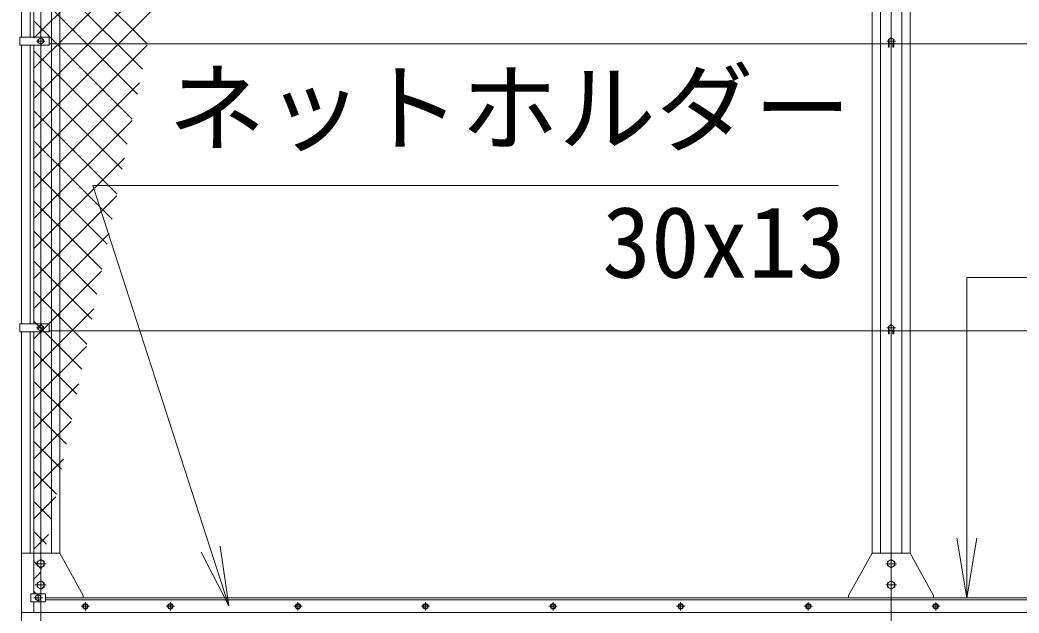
# Model space of a CAD drawing. Units: millimetres, scale not verified. Extents: x -14700 to 14700, y -10395 to 10395.
# Drawn here: x -11013 to -8663, y -4577 to -3182 of the extents above; entities that cross this region are included whole.
import ezdxf
from ezdxf.enums import TextEntityAlignment as Align

# ---------------------------------------------------------------- set-up
doc = ezdxf.new("R2010")
doc.units = ezdxf.units.MM
doc.header["$LTSCALE"] = 70
doc.linetypes.add('USER1', pattern=[50.8, 31.75, -6.35, 6.35, -6.35])
for name, color, linetype, lineweight in [('0-0_D-STR-TXT', 7, 'Continuous', 9), ('0-1_D-STR1', 1, 'Continuous', 18), ('0-2_D-BMK', 2, 'USER1', 13), ('0-3_D-STR3', 3, 'Continuous', 13), ('0-9_0', 7, 'Continuous', 9), ('0-A_D-STR2', 7, 'Continuous', 9)]:
    doc.layers.add(name, color=color, linetype=linetype, lineweight=lineweight)
doc.styles.add('ＭＳ ゴシック', font='')
doc.styles.get('ＭＳ ゴシック').set_extended_font_data('MS Gothic')

# ---------------------------------------------------------------- blocks, each defined once
blk = doc.blocks.new('_Open')
at = {"layer": '0-9_0'}
blk.add_line((-70, 11.67), (0, 0), dxfattribs=at)
blk.add_lwpolyline([(-70, -11.67), (0, 0), (-70, 0)], dxfattribs=at)

msp = doc.modelspace()

# ---------------------------------------------------------------- linework, layer by layer
at = {"layer": '0-0_D-STR-TXT'}
for points in [[(-9088.24, -3571.26), (-10841.48, -3571.26), (-10522.17, -4558.16)], [(-6343.65, -3787.82), (-8786.22, -3787.82), (-8786.22, -4539.3)]]:
    msp.add_lwpolyline(points, dxfattribs=at)
at = {"layer": '0-1_D-STR1'}
for p, q in [((-10939.16, -4436.3), (-10939.16, -2001.3)), ((-10919.16, -4436.3), (-10919.16, -2001.3)), ((-9009.16, -2001.3), (-9009.16, -4436.3)), ((-8989.16, -2001.3), (-8989.16, -4436.3)), ((-8939.16, -4436.3), (-8939.16, -2001.3)), ((-8919.16, -4436.3), (-8919.16, -2001.3)), ((-11009.16, -2715.8), (-11009.16, -3221.8)), ((-10989.16, -2715.8), (-10989.16, -3221.8)), ((-11009.16, -3240.8), (-11009.16, -3896.8)), ((-10989.16, -3240.8), (-10989.16, -3896.8)), ((-11009.16, -3915.8), (-11009.16, -4611.3)), ((-10989.16, -3915.8), (-10989.16, -4436.3)), ((-10952.96, -4541.3), (-6214.16, -4541.3))]:
    msp.add_line(p, q, dxfattribs=at)
at = {"layer": '0-2_D-BMK'}
for p, q in [((-10964.16, -4611.3), (-10964.16, 4574.55)), ((-8964.16, -4611.3), (-8964.16, 4574.55)), ((-10954.16, -3231.3), (-10974.16, -3231.3)), ((-8954.16, -3231.3), (-8974.16, -3231.3)), ((-10954.16, -3906.3), (-10974.16, -3906.3)), ((-8954.16, -3906.3), (-8974.16, -3906.3)), ((-10951.41, -4461.3), (-10976.91, -4461.3)), ((-8951.41, -4461.3), (-8976.91, -4461.3)), ((-10951.41, -4511.3), (-10976.91, -4511.3)), ((-10970.16, -4551.3), (-10970.16, -4531.3)), ((-8951.41, -4511.3), (-8976.91, -4511.3)), ((-10960.16, -4541.3), (-10980.16, -4541.3)), ((-10859.16, -4551.63), (-10859.16, -4570.97)), ((-10659.16, -4551.63), (-10659.16, -4570.97)), ((-10359.16, -4551.63), (-10359.16, -4570.97)), ((-10059.16, -4551.63), (-10059.16, -4570.97)), ((-9759.16, -4551.63), (-9759.16, -4570.97)), ((-9459.16, -4551.63), (-9459.16, -4570.97)), ((-9159.16, -4551.63), (-9159.16, -4570.97)), ((-8859.16, -4551.63), (-8859.16, -4570.97)), ((-10849.48, -4561.3), (-10868.83, -4561.3)), ((-10649.48, -4561.3), (-10668.83, -4561.3)), ((-10349.48, -4561.3), (-10368.83, -4561.3)), ((-10049.48, -4561.3), (-10068.83, -4561.3)), ((-9749.48, -4561.3), (-9768.83, -4561.3)), ((-9449.48, -4561.3), (-9468.83, -4561.3)), ((-9149.48, -4561.3), (-9168.83, -4561.3)), ((-8849.48, -4561.3), (-8868.83, -4561.3))]:
    msp.add_line(p, q, dxfattribs=at)
at = {"layer": '0-3_D-STR3'}
for p, q in [((-10980.16, -2565.8), (-10980.16, -3221.8)), ((-11012.91, -3221.8), (-10944.16, -3221.8)), ((-11012.91, -3221.8), (-11012.91, -3240.8)), ((-11012.91, -3240.8), (-10944.16, -3240.8)), ((-10980.16, -3240.8), (-10980.16, -3896.8)), ((-10964.16, -3223.79), (-10970.66, -3227.55)), ((-10970.66, -3227.55), (-10970.66, -3235.05)), ((-10970.66, -3235.05), (-10964.16, -3238.8)), ((-10957.66, -3227.55), (-10964.16, -3223.79)), ((-10964.16, -3238.8), (-10957.66, -3235.05)), ((-10957.66, -3235.05), (-10957.66, -3227.55)), ((-10944.16, -3221.8), (-10944.16, -3240.8)), ((-6232.7, -3238.05), (-10944.16, -3238.05)), ((-8964.16, -3223.79), (-8970.66, -3227.55)), ((-8970.66, -3227.55), (-8970.66, -3235.05)), ((-8970.66, -3235.05), (-8964.16, -3238.8)), ((-8970.41, -3235.2), (-8970.41, -3245.3)), ((-8968.41, -3236.35), (-8968.41, -3245.3)), ((-8957.66, -3227.55), (-8964.16, -3223.79)), ((-8964.16, -3238.8), (-8957.66, -3235.05)), ((-8959.91, -3236.35), (-8959.91, -3245.3)), ((-8957.91, -3235.2), (-8957.91, -3245.3)), ((-8957.66, -3235.05), (-8957.66, -3227.55)), ((-8970.41, -3245.3), (-8968.41, -3245.3)), ((-8959.91, -3245.3), (-8957.91, -3245.3)), ((-11012.91, -3896.8), (-10944.16, -3896.8)), ((-11012.91, -3896.8), (-11012.91, -3915.8)), ((-10964.16, -3898.79), (-10970.66, -3902.55)), ((-10957.66, -3902.55), (-10964.16, -3898.79)), ((-10944.16, -3896.8), (-10944.16, -3915.8)), ((-8964.16, -3898.79), (-8970.66, -3902.55)), ((-8957.66, -3902.55), (-8964.16, -3898.79)), ((-11012.91, -3915.8), (-10944.16, -3915.8)), ((-10980.16, -3915.8), (-10980.16, -4531.8)), ((-10970.66, -3902.55), (-10970.66, -3910.05)), ((-10970.66, -3910.05), (-10964.16, -3913.8)), ((-10964.16, -3913.8), (-10957.66, -3910.05)), ((-10957.66, -3910.05), (-10957.66, -3902.55)), ((-6214.16, -3913.05), (-10944.16, -3913.05)), ((-8970.66, -3902.55), (-8970.66, -3910.05)), ((-8970.66, -3910.05), (-8964.16, -3913.8)), ((-8970.41, -3910.2), (-8970.41, -3920.3)), ((-8970.41, -3920.3), (-8968.41, -3920.3)), ((-8968.41, -3911.35), (-8968.41, -3920.3)), ((-8964.16, -3913.8), (-8957.66, -3910.05)), ((-8959.91, -3911.35), (-8959.91, -3920.3)), ((-8959.91, -3920.3), (-8957.91, -3920.3)), ((-8957.91, -3910.2), (-8957.91, -3920.3)), ((-8957.66, -3910.05), (-8957.66, -3902.55)), ((-11009.16, -4436.3), (-10919.16, -4436.3)), ((-11009.16, -4576.3), (-11009.16, -4436.3)), ((-10919.16, -4436.3), (-10864.16, -4536.3)), ((-9064.16, -4536.3), (-9009.16, -4436.3)), ((-10964.16, -4451.48), (-10972.66, -4456.39)), ((-10955.66, -4456.39), (-10964.16, -4451.48)), ((-8964.16, -4451.48), (-8972.66, -4456.39)), ((-8955.66, -4456.39), (-8964.16, -4451.48)), ((-10964.16, -4501.48), (-10972.66, -4506.39)), ((-10955.66, -4506.39), (-10964.16, -4501.48)), ((-8964.16, -4501.48), (-8972.66, -4506.39)), ((-8955.66, -4506.39), (-8964.16, -4501.48)), ((-10987.36, -4531.8), (-10952.96, -4531.8)), ((-10987.36, -4550.8), (-10987.36, -4531.8)), ((-10976.66, -4537.55), (-10970.16, -4533.79)), ((-10970.16, -4533.79), (-10963.66, -4537.55)), ((-10952.96, -4550.8), (-10952.96, -4531.8)), ((-10987.36, -4550.8), (-10952.96, -4550.8)), ((-10980.16, -4550.8), (-10980.16, -4576.3)), ((-10976.66, -4545.05), (-10976.66, -4537.55)), ((-10970.16, -4548.8), (-10976.66, -4545.05)), ((-10963.66, -4545.05), (-10970.16, -4548.8)), ((-10963.66, -4537.55), (-10963.66, -4545.05)), ((-6214.16, -4546.3), (-10952.96, -4546.3)), ((-10864.16, -4541.3), (-10864.16, -4536.3)), ((-9064.16, -4541.3), (-9064.16, -4536.3)), ((-8864.16, -4541.3), (-8864.16, -4536.3)), ((-6214.16, -4576.3), (-11009.16, -4576.3))]:
    msp.add_line(p, q, dxfattribs=at)
for points in [[(-9009.16, -4436.3), (-8919.16, -4436.3), (-8864.16, -4536.3)], [(-10972.66, -4456.39), (-10972.66, -4466.21), (-10964.16, -4471.11)], [(-10964.16, -4471.11), (-10955.66, -4466.21), (-10955.66, -4456.39)], [(-8972.66, -4456.39), (-8972.66, -4466.21), (-8964.16, -4471.11)], [(-8964.16, -4471.11), (-8955.66, -4466.21), (-8955.66, -4456.39)], [(-10972.66, -4506.39), (-10972.66, -4516.21), (-10964.16, -4521.11)], [(-10964.16, -4521.11), (-10955.66, -4516.21), (-10955.66, -4506.39)], [(-8972.66, -4506.39), (-8972.66, -4516.21), (-8964.16, -4521.11)], [(-8964.16, -4521.11), (-8955.66, -4516.21), (-8955.66, -4506.39)]]:
    msp.add_lwpolyline(points, dxfattribs=at)
for points in [[(-10859.16, -4555.55), (-10864.14, -4558.42), (-10864.14, -4564.17), (-10859.16, -4567.05), (-10854.18, -4564.17), (-10854.18, -4558.42)], [(-10659.16, -4555.55), (-10664.14, -4558.42), (-10664.14, -4564.17), (-10659.16, -4567.05), (-10654.18, -4564.17), (-10654.18, -4558.42)], [(-10359.16, -4555.55), (-10364.14, -4558.42), (-10364.14, -4564.17), (-10359.16, -4567.05), (-10354.18, -4564.17), (-10354.18, -4558.42)], [(-10059.16, -4555.55), (-10064.14, -4558.42), (-10064.14, -4564.17), (-10059.16, -4567.05), (-10054.18, -4564.17), (-10054.18, -4558.42)], [(-9759.16, -4555.55), (-9764.14, -4558.42), (-9764.14, -4564.17), (-9759.16, -4567.05), (-9754.18, -4564.17), (-9754.18, -4558.42)], [(-9459.16, -4555.55), (-9464.14, -4558.42), (-9464.14, -4564.17), (-9459.16, -4567.05), (-9454.18, -4564.17), (-9454.18, -4558.42)], [(-9159.16, -4555.55), (-9164.14, -4558.42), (-9164.14, -4564.17), (-9159.16, -4567.05), (-9154.18, -4564.17), (-9154.18, -4558.42)], [(-8859.16, -4555.55), (-8864.14, -4558.42), (-8864.14, -4564.17), (-8859.16, -4567.05), (-8854.18, -4564.17), (-8854.18, -4558.42)]]:
    msp.add_lwpolyline(points, close=True, dxfattribs=at)
for centre, radius in [((-10964.16, -3231.3), 6.25), ((-8964.16, -3231.3), 6.25), ((-10964.16, -3906.3), 6.25), ((-8964.16, -3906.3), 6.25), ((-10964.16, -4461.3), 8.25), ((-8964.16, -4461.3), 8.25), ((-10964.16, -4511.3), 8.25), ((-8964.16, -4511.3), 8.25), ((-10970.16, -4541.3), 6.25), ((-10859.16, -4561.3), 6.5), ((-10859.16, -4561.3), 4.98), ((-10659.16, -4561.3), 6.5), ((-10659.16, -4561.3), 4.98), ((-10359.16, -4561.3), 6.5), ((-10359.16, -4561.3), 4.98), ((-10059.16, -4561.3), 6.5), ((-10059.16, -4561.3), 4.98), ((-9759.16, -4561.3), 6.5), ((-9759.16, -4561.3), 4.98), ((-9459.16, -4561.3), 6.5), ((-9459.16, -4561.3), 4.98), ((-9159.16, -4561.3), 6.5), ((-9159.16, -4561.3), 4.98), ((-8859.16, -4561.3), 6.5), ((-8859.16, -4561.3), 4.98)]:
    msp.add_circle(centre, radius, dxfattribs=at)
at = {"layer": '0-A_D-STR2'}
for p, q in [((-10980.16, -3224.55), (-10642.1, -2886.5)), ((-10713.13, -3238.37), (-10980.16, -2971.35)), ((-10980.16, -3295.26), (-10659.99, -2975.1)), ((-10725.01, -3297.2), (-10980.16, -3042.06)), ((-10980.16, -3365.97), (-10677.87, -3063.69)), ((-10736.89, -3356.04), (-10980.16, -3112.77)), ((-10980.16, -3436.69), (-10695.76, -3152.29)), ((-10748.77, -3414.87), (-10980.16, -3183.48)), ((-10980.16, -3507.4), (-10713.64, -3240.88)), ((-10760.64, -3473.7), (-10980.16, -3254.19)), ((-10772.52, -3532.54), (-10980.16, -3324.9)), ((-10980.16, -3578.11), (-10731.53, -3329.48)), ((-10784.4, -3591.37), (-10980.16, -3395.61)), ((-10980.16, -3648.82), (-10749.41, -3418.07)), ((-10796.27, -3650.21), (-10980.16, -3466.32)), ((-10980.16, -3719.53), (-10767.3, -3506.67)), ((-10808.15, -3709.04), (-10980.16, -3537.03)), ((-10980.16, -3790.24), (-10785.18, -3595.27)), ((-10820.03, -3767.87), (-10980.16, -3607.75)), ((-10831.9, -3826.71), (-10980.16, -3678.46)), ((-10980.16, -3860.95), (-10803.07, -3683.86)), ((-10843.78, -3885.54), (-10980.16, -3749.17)), ((-10980.16, -3931.66), (-10820.95, -3772.46)), ((-10855.66, -3944.38), (-10980.16, -3819.88)), ((-10980.16, -4002.37), (-10838.84, -3861.05)), ((-10867.53, -4003.21), (-10980.16, -3890.59)), ((-10980.16, -4073.08), (-10856.72, -3949.65)), ((-10879.41, -4062.04), (-10980.16, -3961.3)), ((-10891.29, -4120.88), (-10980.16, -4032.01)), ((-10980.16, -4143.79), (-10874.61, -4038.24)), ((-10903.17, -4179.71), (-10980.16, -4102.72)), ((-10980.16, -4214.5), (-10892.49, -4126.84)), ((-10915.04, -4238.54), (-10980.16, -4173.43)), ((-10980.16, -4285.21), (-10910.38, -4215.43)), ((-10926.92, -4297.38), (-10980.16, -4244.14)), ((-10980.16, -4355.92), (-10928.26, -4304.03)), ((-10938.8, -4356.21), (-10980.16, -4314.85)), ((-10950.67, -4415.05), (-10980.16, -4385.56)), ((-10980.16, -4426.63), (-10946.15, -4392.63)), ((-10962.55, -4473.88), (-10980.16, -4456.27)), ((-10980.16, -4497.35), (-10964.03, -4481.22)), ((-10974.43, -4532.71), (-10980.16, -4526.98))]:
    msp.add_line(p, q, dxfattribs=at)

# ---------------------------------------------------------------- block references
at = {"layer": '0-0_D-STR-TXT', "xscale": 2, "yscale": 2}
for p, rotation in [((-8786.22, -4541.3), 270), ((-10521.55, -4560.06), 287.92891)]:
    msp.add_blockref('_Open', p, dxfattribs=dict(at, rotation=rotation))

# ---------------------------------------------------------------- texts
at = {"layer": '0-0_D-STR-TXT', "style": 'ＭＳ ゴシック'}
for s, p in [('ネットホルダー', (-10665.02, -3523.66)), ('30x13', (-9643.52, -3838.68))]:
    msp.add_text(s, height=168.3, dxfattribs=at).set_placement(p, align=Align.BOTTOM_LEFT)

doc.saveas('drawing.dxf')
